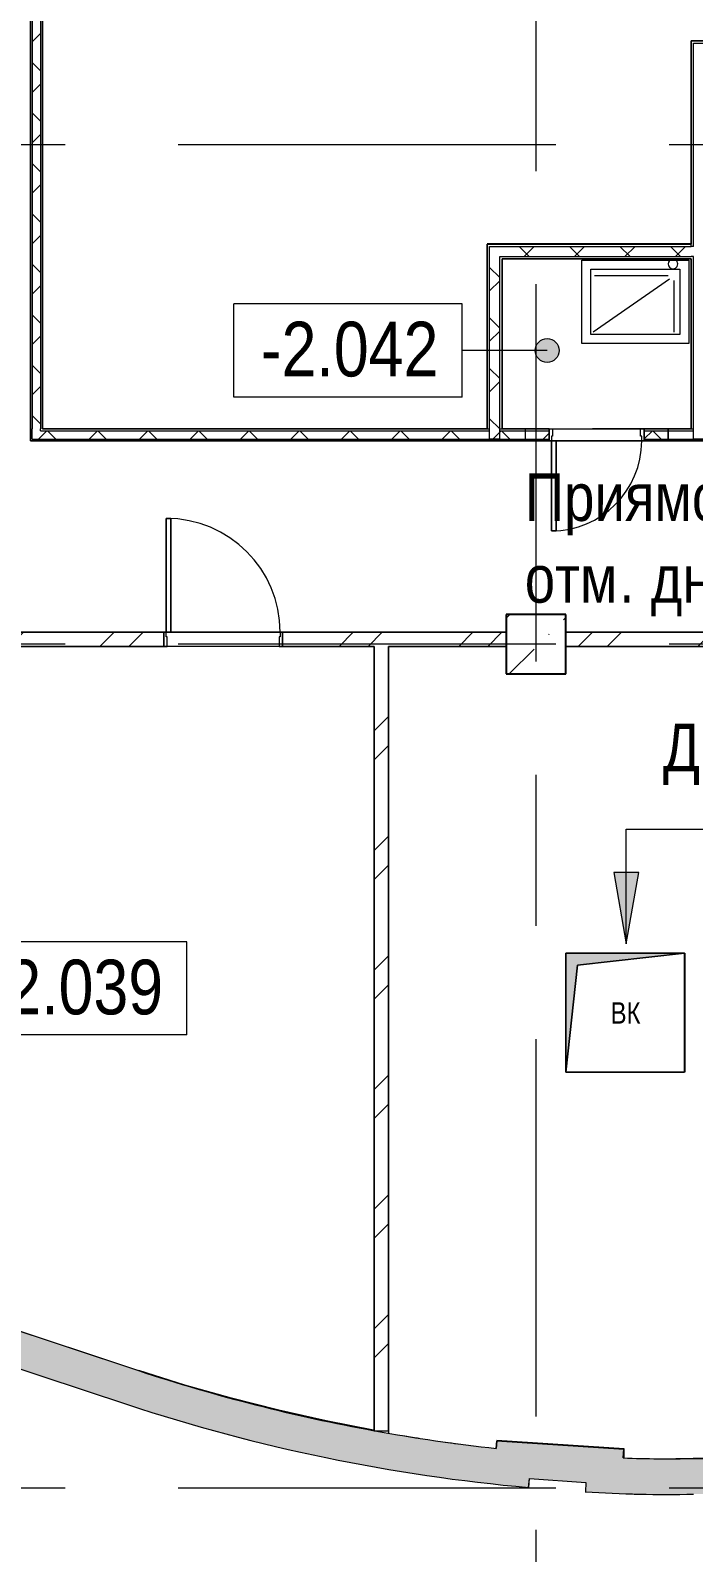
# Model space of a CAD drawing. Header units: millimetres. Extents: x 48966 to 155647, y -43515 to 30475.
# Drawn here: x 73681 to 79257, y -31925 to -19120 of the extents above; entities that cross this region are included whole.
import ezdxf

# ---------------------------------------------------------------- set-up
doc = ezdxf.new("R2010")
doc.units = ezdxf.units.MM
doc.linetypes.add('Осевые', pattern=[6350, 1270, -952.5, 3175, -952.5])
doc.linetypes.add('Штрих', pattern=[1270, 635, -635])
for name, color, linetype, lineweight in [('Двери', 7, 'Continuous', 9), ('Каркас несущий-1', 7, 'Штрих', 9), ('Каркас_Импост', 7, 'Continuous', 9), ('Колонны', 7, 'Continuous', 9), ('Колонны-1', 7, 'Continuous', 25), ('Марки помещений', 7, 'Continuous', 9), ('Невидимые линии', 7, 'Штрих', 9), ('Обобщенные модели', 7, 'Continuous', 9), ('Общие ребра', 7, 'Continuous', 9), ('Оси-2', 7, 'Осевые', 9), ('Панель', 7, 'Continuous', 9), ('Перекрытия', 7, 'Continuous', 9), ('Сантехнические приборы', 7, 'Continuous', 9), ('Стены', 7, 'Continuous', 9), ('Стены-1', 7, 'Continuous', 18), ('Текстовые примечания', 7, 'Continuous', 9), ('Типовые аннотации', 7, 'Continuous', 9), ('Фундамент несущей конструкции', 7, 'Continuous', 9), ('Штриховка разреза-2', 7, 'Continuous', 9), ('Элементы узлов', 7, 'Continuous', 9), ('Элементы узлов-1', 7, 'Continuous', 5)]:
    doc.layers.add(name, color=color, linetype=linetype, lineweight=lineweight)
doc.layers.add('Обобщенные модели-1', color=7, linetype='Continuous', lineweight=9, true_color=0xffbc79)
doc.layers.add('Перекрытия-1', color=7, linetype='Continuous', lineweight=9, true_color=0xffffff)
doc.styles.add('Arial', font='Arial.ttf', dxfattribs={"width": 0.8, "height": 180})
doc.styles.add('Arial Narrow_1', font='Arial Narrow.ttf', dxfattribs={"height": 400})
doc.styles.add('Arial Narrow_2', font='Arial Narrow.ttf', dxfattribs={"height": 460})
pattern_1 = [(45, (0, 0), (-493.914, 493.914), []), (45, (493.9, 0), (-493.914, 493.914), [873.125, -174.625, 6.706, -167.919])]
pattern_2 = [(45, (0, 0), (-212.132, 212.132), []), (135, (0, 0), (-212.132, -212.132), [])]
pattern_3 = [(45, (0, 0), (-502.8943, 502.8943), []), (45, (0, 762), (-502.8943, 502.8943), [])]

# ---------------------------------------------------------------- blocks, each defined once
blk = doc.blocks.new('Фундаментная плита - Фундаментная плита-408415-План -2-го этажа на отм_ -16_650')
at = {"layer": 'Фундамент несущей конструкции'}
for p, q in [((78182, -26883), (79182, -26883)), ((78182, -27883), (78182, -26883)), ((78182, -26883), (79182, -26883)), ((78182, -27883), (78182, -26883)), ((79182, -26883), (79182, -27883)), ((79182, -26883), (79182, -27883)), ((77872, -31377), (77877, -31303)), ((78757, -31433), (78843, -31433))]:
    blk.add_line(p, q, dxfattribs=at)
at = {"layer": 'Фундамент несущей конструкции', "flags": 128}
blk.add_lwpolyline([(77870, -31377), (77871, -31377), (77872, -31377)], dxfattribs=at)
blk = doc.blocks.new('Колона монолитная2 - Колона монолитная-460484-План -2-го этажа на отм_ -16_650')
at = {"layer": 'Колонны'}
h = blk.add_hatch(dxfattribs=at)
h.set_pattern_fill('FP_1', color=256, style=0, pattern_type=2)
h.set_pattern_definition(pattern_1)
h.paths.add_polyline_path([(78182, -24533), (78182, -24033), (77682, -24033), (77682, -24533)], flags=0)
at = {"layer": 'Колонны-1'}
for p, q in [((78182, -24033), (77682, -24033)), ((77682, -24033), (77682, -24533)), ((78182, -24533), (78182, -24033)), ((77682, -24533), (78182, -24533))]:
    blk.add_line(p, q, dxfattribs=at)
blk = doc.blocks.new('Стена монолитная - Стена монолитная-463893-План -2-го этажа на отм_ -16_650')
at = {"layer": 'Штриховка разреза-2'}
h = blk.add_hatch(dxfattribs=at)
h.set_pattern_fill('FP_1', color=256, style=0, pattern_type=2)
h.set_pattern_definition(pattern_1)
h.paths.add_polyline_path([(150600, -31683), (149464, -28563), (149198, -28563), (139688, -2433), (139941, -2341), (136417, 7342), (136164, 7250), (133890, 13496), (133761, 13880), (133620, 14260), (133469, 14636), (133308, 15008), (133136, 15375), (132955, 15737), (132763, 16094), (132561, 16445), (132349, 16791), (132128, 17130), (131898, 17463), (131658, 17790), (131409, 18109), (131152, 18422), (131331, 18601), (131027, 18974), (130714, 19339), (130392, 19695), (130060, 20042), (129718, 20381), (129368, 20710), (129010, 21030), (128643, 21341), (128268, 21641), (127872, 21941), (127495, 22212), (127097, 22482), (126692, 22741), (126280, 22989), (125863, 23226), (125438, 23452), (125009, 23667), (124573, 23871), (124132, 24062), (123687, 24242), (120934, 25332), (120559, 25419), (120508, 25147), (120076, 25222), (119643, 25287), (119208, 25342), (118772, 25387), (118335, 25422), (117898, 25447), (117460, 25462), (117022, 25467), (109837, 25467), (109837, 25717), (100342, 25717), (100342, 25467), (61832, 25467), (61593, 25461), (61356, 25442), (61120, 25411), (60883, 25367), (60654, 25312), (60426, 25244), (60201, 25165), (59981, 25074), (59766, 24971), (59557, 24858), (59354, 24733), (59157, 24598), (58968, 24453), (58787, 24298), (58614, 24134), (58450, 23962), (58296, 23781), (58151, 23592), (58016, 23395), (57891, 23192), (57778, 22983), (57675, 22768), (57584, 22548), (57497, 22297), (57437, 22095), (57381, 21863), (57338, 21629), (57307, 21393), (57288, 21155), (57282, 20917), (57282, 20357), (57032, 20357), (57032, 15267), (57282, 15267), (57282, 13317), (57132, 13317), (57132, 5867), (57032, 5867), (57032, 2617), (57242, 2617), (57242, -43), (57032, -43), (57032, -2533), (57282, -2533), (57282, -21043), (57032, -21043), (57032, -21693), (57038, -21931), (57055, -22169), (57085, -22406), (57126, -22641), (57178, -22873), (57242, -23103), (57317, -23329), (57404, -23551), (57501, -23769), (57608, -23982), (57727, -24189), (57855, -24390), (57993, -24584), (58140, -24772), (58297, -24952), (58462, -25124), (58635, -25287), (58817, -25442), (59005, -25588), (59201, -25724), (59403, -25850), (59612, -25967), (59825, -26073), (59937, -25832), (60094, -25902), (60254, -25966), (60439, -26030), (74496, -30679), (74908, -30809), (75323, -30927), (75742, -31032), (76163, -31126), (76587, -31207), (77013, -31276), (77441, -31333), (77870, -31377), (77877, -31303), (78352, -31335), (78347, -31413), (78661, -31429), (78953, -31435), (79257, -31433), (91782, -31433), (91782, -31683), (108582, -31683), (108582, -31433), (142682, -31433), (142682, -31583), (144482, -31583), (144482, -31683)], flags=0)
h.paths.add_polyline_path([(150172, -31383), (143082, -31383), (143082, -31133), (108282, -31133), (108282, -31383), (92082, -31383), (92082, -31133), (79253, -31133), (78960, -31135), (78666, -31129), (78671, -31055), (77604, -30984), (77598, -31049), (77256, -31007), (76915, -30958), (76572, -30900), (76170, -30821), (75771, -30731), (75374, -30630), (74981, -30518), (74591, -30395), (60511, -25738), (60327, -25672), (60146, -25598), (59969, -25514), (59797, -25423), (59684, -25665), (59492, -25554), (59306, -25433), (59126, -25304), (58953, -25165), (58786, -25019), (58627, -24864), (58476, -24702), (58293, -24483), (58254, -24433), (58122, -24249), (57999, -24059), (57885, -23863), (57782, -23662), (57689, -23456), (57606, -23245), (57534, -23031), (57472, -22813), (57422, -22592), (57382, -22369), (57354, -22145), (57337, -21919), (57332, -21612), (57332, -21343), (57582, -21343), (57582, -2233), (57332, -2233), (57332, -343), (57542, -343), (57542, 2917), (57332, 2917), (57332, 13017), (57582, 13017), (57582, 15567), (57332, 15567), (57332, 20057), (57582, 20057), (57582, 20917), (57588, 21147), (57607, 21377), (57638, 21605), (57681, 21831), (57737, 22054), (57804, 22274), (57883, 22490), (57974, 22702), (58077, 22908), (58190, 23108), (58314, 23302), (58448, 23489), (58592, 23669), (58746, 23840), (58909, 24003), (59080, 24156), (59260, 24301), (59447, 24435), (59641, 24559), (59841, 24672), (60047, 24774), (60259, 24865), (60475, 24945), (60695, 25012), (60918, 25068), (61144, 25111), (61372, 25142), (61602, 25161), (61832, 25167), (100642, 25167), (100642, 25417), (109537, 25417), (109537, 25167), (117027, 25167), (117429, 25163), (117830, 25150), (118231, 25129), (118752, 25089), (118852, 25079), (119297, 25030), (119468, 25010), (119776, 24967), (120083, 24920), (120472, 24852), (123521, 23985), (123942, 23816), (124376, 23630), (124772, 23448), (125179, 23248), (125581, 23038), (125978, 22818), (126369, 22587), (126754, 22347), (127133, 22097), (127505, 21837), (127870, 21568), (128229, 21290), (128580, 21003), (128955, 20679), (129260, 20402), (129589, 20089), (129967, 19707), (130024, 19647), (130334, 19313), (130636, 18972), (130928, 18623), (130720, 18462), (131013, 18079), (131297, 17688), (131570, 17291), (131835, 16887), (132089, 16477), (132333, 16061), (132572, 15629), (132791, 15211), (133005, 14778), (133208, 14341), (133400, 13898), (133581, 13451), (133752, 12999), (135984, 6866), (136237, 6958), (139557, -2162), (139351, -2237), (145045, -17883), (145067, -17883), (145067, -17943), (149042, -28863), (149254, -28863), (150061, -31080)], flags=0)
at = {"layer": 'Стены'}
for p in [(76575, -30900), (76572, -30900)]:
    blk.add_line(p, (76572, -30900), dxfattribs=at)
at = {"layer": 'Стены-1'}
for p, q in [((60417, -26023), (74496, -30679)), ((74591, -30395), (72207, -29606)), ((77604, -30984), (77598, -31049)), ((78671, -31055), (77604, -30984)), ((78666, -31129), (78671, -31055)), ((92082, -31133), (79253, -31133)), ((77870, -31377), (77877, -31303)), ((77877, -31303), (78352, -31335)), ((78352, -31335), (78347, -31413))]:
    blk.add_line(p, q, dxfattribs=at)
for centre, radius, start, end in [((79192, -16483), 14653, 251.6993, 259.6999), ((79192, -16483), 14953, 251.6993, 264.9293), ((79192, -16483), 14653, 259.7134, 263.7562), ((79024, -21293), 9843, 267.9149, 271.3336), ((79024, -21293), 10143, 266.1689, 271.3137)]:
    blk.add_arc(centre, radius, start, end, dxfattribs=at)
blk = doc.blocks.new('Дверь - Однопольная - ДВ2_20х10-6240708-План -2-го этажа на отм_ -16_650')
at = {"layer": 'Двери'}
for p, q in [((-439, 1018), (-479, 1018)), ((-479, 1018), (-479, 60)), ((-439, 60), (-439, 1018)), ((-479, 60), (-439, 60))]:
    blk.add_line(p, q, dxfattribs=at)
blk.add_arc((-479, 60), 958, 360, 90, dxfattribs=at)
at = {"layer": 'Каркас_Импост'}
for p, q in [((-480, 60), (-500, 60)), ((-500, 60), (-500, -60)), ((-480, 20), (-480, 60)), ((-470, 20), (-480, 20)), ((-470, -60), (-470, 20)), ((480, 20), (470, 20)), ((470, 20), (470, -60)), ((500, 60), (480, 60)), ((480, 60), (480, 20)), ((500, -60), (500, 60)), ((-500, -60), (-470, -60)), ((470, -60), (500, -60))]:
    blk.add_line(p, q, dxfattribs=at)
at = {"layer": 'Панель'}
for p, q in [((-479, 1018), (-439, 1018)), ((-479, 60), (-479, 1018)), ((-439, 1018), (-439, 60)), ((-439, 60), (-479, 60))]:
    blk.add_line(p, q, dxfattribs=at)
blk = doc.blocks.new('170_ОтверстиеПрямоугольноеВертикальное - 170_ОтверстиеПрямоугольноеВертикальное-5689100-План -2-го этажа на отм_ -16_650')
at = {"layer": 'Обобщенные модели'}
for p, q in [((-500, -501), (-500, 501)), ((-500, 501), (500, 501)), ((500, 501), (500, -501)), ((500, -501), (-500, -501))]:
    blk.add_line(p, q, dxfattribs=at)
blk = doc.blocks.new('Дверь - Однопольная - ДВ4__21х8-7159411-План -2-го этажа на отм_ -16_650')
at = {"layer": 'Двери'}
for p, q in [((-379, -50), (-339, -50)), ((-379, -808), (-379, -50)), ((-339, -50), (-339, -808)), ((-339, -808), (-379, -808))]:
    blk.add_line(p, q, dxfattribs=at)
blk.add_arc((-379, -50), 758, 270, 0, dxfattribs=at)
at = {"layer": 'Каркас_Импост'}
for p, q in [((-400, 50), (-370, 50)), ((-400, -50), (-400, 50)), ((-370, 50), (-370, -10)), ((370, 50), (400, 50)), ((370, -10), (370, 50)), ((400, 50), (400, -50)), ((-380, -50), (-400, -50)), ((-380, -10), (-380, -50)), ((-370, -10), (-380, -10)), ((380, -10), (370, -10)), ((380, -50), (380, -10)), ((400, -50), (380, -50))]:
    blk.add_line(p, q, dxfattribs=at)
at = {"layer": 'Панель'}
for p, q in [((-339, -50), (-379, -50)), ((-379, -50), (-379, -808)), ((-339, -808), (-339, -50)), ((-379, -808), (-339, -808))]:
    blk.add_line(p, q, dxfattribs=at)
blk = doc.blocks.new('Душевая кабинка-2D - Душевая кабинка 900х700-5616920-План -2-го этажа на отм_ -16_650')
at = {"layer": 'Сантехнические приборы'}
for p, q in [((0, 0), (0, 900)), ((0, 900), (700, 900)), ((700, 900), (700, 0)), ((75, 75), (75, 825)), ((75, 825), (625, 825)), ((605, 776), (171, 776)), ((625, 825), (625, 75)), ((132, 727), (132, 107)), ((161, 739), (605, 95)), ((700, 0), (0, 0)), ((625, 75), (75, 75))]:
    blk.add_line(p, q, dxfattribs=at)
for start, end in [(360, 180), (180, 360)]:
    blk.add_arc((32, 767), 40, start, end, dxfattribs=at)
blk = doc.blocks.new('Фундаментная плита1 - Фундаментная плита-5964020-План -2-го этажа на отм_ -16_650')
at = {"layer": 'Фундамент несущей конструкции'}
for p, q in [((78182, -26883), (79182, -26883)), ((78182, -27883), (78182, -26883)), ((78182, -26883), (79182, -26883)), ((78182, -27883), (78182, -26883)), ((79182, -26883), (79182, -27883)), ((79182, -26883), (79182, -27883)), ((77872, -31377), (77877, -31303)), ((78757, -31433), (78843, -31433))]:
    blk.add_line(p, q, dxfattribs=at)
at = {"layer": 'Фундамент несущей конструкции', "flags": 128}
blk.add_lwpolyline([(77870, -31377), (77871, -31377), (77872, -31377)], dxfattribs=at)
blk = doc.blocks.new('105_Перемычка_Уголок_ ПН - Тип1_Уголок или ПН ГКЛ-7159312-План -2-го этажа на отм_ -16_650')
at = {"layer": 'Невидимые линии'}
for p, q in [((600, 50), (-600, 50)), ((-600, 50), (-600, -50)), ((600, 50), (600, -50)), ((600, -50), (600, 50)), ((-600, -50), (600, -50))]:
    blk.add_line(p, q, dxfattribs=at)
blk = doc.blocks.new('Марка помещения_Р - Марка помещения-4575829-План -2-го этажа на отм_ -16_650')
at = {"layer": 'Марки помещений'}
for p, q in [((-4.79375, -1.95625), (-4.79375, 1.95625)), ((4.79375, 1.95625), (-4.79375, 1.95625)), ((4.79375, -1.95625), (4.79375, 1.95625)), ((4.79375, -1.95625), (-4.79375, -1.95625))]:
    blk.add_line(p, q, dxfattribs=at)

msp = doc.modelspace()

# ---------------------------------------------------------------- hatches: boundary and pattern name
at = {"layer": 'Марки помещений'}
h = msp.add_hatch(color=256, dxfattribs=at)
edge = h.paths.add_edge_path(flags=0)
edge.add_arc((78025.9, -21812.8), 100, 0, 360)
at = {"layer": 'Текстовые примечания'}
msp.add_hatch(color=256, dxfattribs=at).paths.add_polyline_path([(78691.1, -26802.9), (78796.9, -26202.9), (78585.3, -26202.9)], flags=0)
at = {"layer": 'Штриховка разреза-2'}
h = msp.add_hatch(dxfattribs=at)
h.set_pattern_fill('FP_53', color=256, style=0, pattern_type=2)
h.set_pattern_definition(pattern_2)
h.paths.add_polyline_path([(73696.6, -22487.9), (73766.6, -22487.9), (73766.6, 2515.1), (73696.6, 2515.1), (73696.6, -22472.9)], flags=0)
h.paths.add_polyline_path([(73696.6, 2517.1), (73766.6, 2517.1), (73766.6, 2602.1), (73696.6, 2602.1), (73696.6, 2532.1)], flags=0)
h = msp.add_hatch(dxfattribs=at)
h.set_pattern_fill('FP_53', color=256, style=0, pattern_type=2)
h.set_pattern_definition(pattern_2)
h.paths.add_polyline_path([(78661, -21022.3), (79256.6, -21022.3), (79256.6, -20937.3), (77542.1, -20937.3), (77542.1, -21022.3), (77627.1, -21022.3)], flags=0)
h = msp.add_hatch(dxfattribs=at)
h.set_pattern_fill('FP_53', color=256, style=0, pattern_type=2)
h.set_pattern_definition(pattern_2)
h.paths.add_polyline_path([(77542.1, -22557.9), (77627.1, -22557.9), (77627.1, -21022.3), (77542.1, -21022.3), (77542.1, -22487.9)], flags=0)
h = msp.add_hatch(dxfattribs=at)
h.set_pattern_fill('FP_53', color=256, style=0, pattern_type=2)
h.set_pattern_definition(pattern_2)
h.paths.add_polyline_path([(93481.6, -22557.9), (93496.6, -22557.9), (93496.6, -22487.9), (92061.6, -22487.9), (92061.6, -22557.9), (92206.2, -22557.9)], flags=0)
h.paths.add_polyline_path([(91359.6, -22557.9), (91976.6, -22557.9), (91976.6, -22487.9), (87060.3, -22487.9), (87060.3, -22557.9), (90513.1, -22557.9)], flags=0)
h.paths.add_polyline_path([(85433.6, -22557.9), (86033.9, -22557.9), (86033.9, -22487.9), (85092.6, -22487.9), (85092.6, -22557.9)], flags=0)
h.paths.add_polyline_path([(83616.7, -22557.9), (83616.7, -22487.9), (82697.6, -22487.9), (82697.6, -22557.9), (82893.9, -22557.9)], flags=0)
h.paths.add_polyline_path([(85007.6, -22557.9), (85007.6, -22487.9), (84754.7, -22487.9), (84754.7, -22557.9)], flags=0)
h.paths.add_polyline_path([(83701.7, -22557.9), (83954.7, -22557.9), (83954.7, -22487.9), (83701.7, -22487.9)], flags=0)
h.paths.add_polyline_path([(86160.3, -22557.9), (86160.3, -22487.9), (86118.9, -22487.9), (86118.9, -22557.9)], flags=0)
h.paths.add_polyline_path([(81592.6, -22557.9), (81592.6, -22487.9), (79341.6, -22487.9), (79341.6, -22557.9), (80354.2, -22557.9)], flags=0)
h.paths.add_polyline_path([(82492.6, -22557.9), (82612.6, -22557.9), (82612.6, -22487.9), (82492.6, -22487.9)], flags=0)
h.paths.add_polyline_path([(78841.9, -22557.9), (79256.6, -22557.9), (79256.6, -22487.9), (78841.9, -22487.9)], flags=0)
h.paths.add_polyline_path([(77627.1, -22557.9), (78041.9, -22557.9), (78041.9, -22487.9), (77627.1, -22487.9)], flags=0)
h.paths.add_polyline_path([(77542.1, -22557.9), (77542.1, -22487.9), (73696.6, -22487.9), (73696.6, -22557.9), (76967.9, -22557.9)], flags=0)
h = msp.add_hatch(dxfattribs=at)
h.set_pattern_fill('FP_54', color=256, style=0, pattern_type=2)
h.set_pattern_definition(pattern_3)
h.paths.add_polyline_path([(77681.6, -24302.9), (77681.6, -24182.9), (75801.6, -24182.9), (75801.6, -24302.9), (76967.9, -24302.9)], flags=0)
h.paths.add_polyline_path([(74801.6, -24302.9), (74801.6, -24182.9), (72206.6, -24182.9), (72206.6, -24302.9), (73581.6, -24302.9)], flags=0)
h = msp.add_hatch(dxfattribs=at)
h.set_pattern_fill('FP_54', color=256, style=0, pattern_type=2)
h.set_pattern_definition(pattern_3)
h.paths.add_polyline_path([(81731.6, -24302.9), (81731.6, -24182.9), (78181.6, -24182.9), (78181.6, -24302.9), (80354.2, -24302.9)], flags=0)
h = msp.add_hatch(dxfattribs=at)
h.set_pattern_fill('FP_54', color=256, style=0, pattern_type=2)
h.set_pattern_definition(pattern_3)
h.paths.add_polyline_path([(76691.6, -30900.3), (76691.6, -24302.9), (76571.6, -24302.9), (76571.6, -30899.6), (76575, -30900.3)], flags=0)
at = {"layer": 'Элементы узлов-1'}
msp.add_hatch(color=256, dxfattribs=at).paths.add_polyline_path([(78181.6, -27883.9), (78281.7, -26982.9), (79181.6, -26882.9), (78181.6, -26882.9)], flags=0)

# ---------------------------------------------------------------- linework, layer by layer
at = {"layer": 'Марки помещений'}
msp.add_line((78025.9, -21812.8), (77309.9, -21812.8), dxfattribs=at)
msp.add_circle((78025.9, -21812.8), 100, dxfattribs=at)
at = {"layer": 'Обобщенные модели-1'}
for p, q in [((79181.6, -26882.9), (78181.6, -26882.9)), ((78181.6, -26882.9), (78181.6, -27882.9)), ((79181.6, -27882.9), (79181.6, -26882.9))]:
    msp.add_line(p, q, dxfattribs=at)
at = {"layer": 'Общие ребра'}
for p, q in [((73696.6, 2432.3), (73696.6, -22472.9)), ((73766.6, -15917.9), (73766.6, -22472.9)), ((79256.6, -19227.9), (82481.6, -19227.9)), ((79256.6, -19312.9), (79256.6, -19227.9)), ((79256.6, -19332.9), (79256.6, -19312.9)), ((79256.6, -20937.3), (79256.6, -19332.9)), ((77542.1, -20937.3), (79236.6, -20937.3)), ((77542.1, -21022.3), (77542.1, -20937.3)), ((79236.6, -20937.3), (79236.6, -20917.3)), ((79256.6, -20937.3), (79236.6, -20937.3)), ((77542.1, -21042.3), (77542.1, -21022.3)), ((77542.1, -22472.9), (77542.1, -21042.3)), ((77627.1, -21022.3), (79236.6, -21022.3)), ((77627.1, -21042.3), (77627.1, -21022.3)), ((77627.1, -22472.9), (77627.1, -21042.3)), ((79256.6, -21022.3), (79236.6, -21022.3)), ((79256.6, -22472.9), (79256.6, -21022.3)), ((73696.6, -22487.9), (73696.6, -22472.9)), ((73696.6, -22557.9), (73696.6, -22487.9)), ((73766.6, -22487.9), (73766.6, -22472.9)), ((73766.6, -22487.9), (77542.1, -22487.9)), ((77522.1, -22472.9), (77542.1, -22472.9)), ((77542.1, -22487.9), (77542.1, -22472.9)), ((77542.1, -22557.9), (77542.1, -22487.9)), ((77627.1, -22472.9), (77647.1, -22472.9)), ((77627.1, -22487.9), (77627.1, -22472.9)), ((77627.1, -22487.9), (78041.9, -22487.9)), ((77627.1, -22557.9), (77627.1, -22487.9)), ((78041.9, -22472.9), (77654.1, -22472.9)), ((79236.6, -22472.9), (78841.9, -22472.9)), ((78841.9, -22487.9), (79256.6, -22487.9)), ((79236.6, -22472.9), (79256.6, -22472.9)), ((79256.6, -22487.9), (79256.6, -22472.9)), ((79256.6, -22557.9), (79256.6, -22487.9)), ((73681.6, -22572.9), (78041.9, -22572.9)), ((73696.6, -22557.9), (77542.1, -22557.9)), ((77542.1, -22557.9), (77627.1, -22557.9)), ((77627.1, -22557.9), (77542.1, -22557.9)), ((77627.1, -22557.9), (78041.9, -22557.9)), ((78841.9, -22557.9), (79256.6, -22557.9)), ((78841.9, -22572.9), (81592.6, -22572.9)), ((79256.6, -22557.9), (79341.6, -22557.9)), ((79341.6, -22557.9), (79256.6, -22557.9)), ((74801.6, -24182.9), (72208.6, -24182.9)), ((77681.6, -24182.9), (75801.6, -24182.9)), ((72206.6, -24302.9), (74801.6, -24302.9)), ((75801.6, -24302.9), (76566.6, -24302.9))]:
    msp.add_line(p, q, dxfattribs=at)
at = {"layer": 'Оси-2'}
for p, q in [((77931.6, 25417.1), (77931.6, -41737.8)), ((150171.6, -20082.9), (50565.6, -20082.9)), ((150171.6, -24282.9), (50565.6, -24282.9)), ((150171.6, -31382.9), (50565.6, -31382.9))]:
    msp.add_line(p, q, dxfattribs=at)
at = {"layer": 'Перекрытия'}
for p, q in [((73681.6, -22572.9), (73681.6, 2367.1)), ((79236.6, -21042.3), (77647.1, -21042.3)), ((77647.1, -21042.3), (77647.1, -22472.9)), ((79236.6, -22472.9), (79236.6, -21042.3)), ((77647.1, -22472.9), (78041.9, -22472.9)), ((78041.9, -22472.9), (78041.9, -22572.9)), ((78841.9, -22572.9), (78841.9, -22472.9)), ((78841.9, -22472.9), (79236.6, -22472.9)), ((81592.6, -22572.9), (73681.6, -22572.9)), ((78041.9, -22572.9), (78841.9, -22572.9)), ((77681.6, -24182.9), (77681.6, -24032.9)), ((77681.6, -24032.9), (78181.6, -24032.9)), ((78181.6, -24032.9), (78181.6, -24182.9)), ((72206.6, -24182.9), (77681.6, -24182.9)), ((75801.6, -24182.9), (74801.6, -24182.9)), ((74801.6, -24182.9), (74801.6, -24302.9)), ((75801.6, -24302.9), (75801.6, -24182.9)), ((78181.6, -24182.9), (81731.6, -24182.9)), ((74801.6, -24302.9), (72206.6, -24302.9)), ((76571.6, -24302.9), (75801.6, -24302.9)), ((76571.6, -30899.6), (76571.6, -24302.9)), ((76691.6, -24302.9), (76691.6, -30920)), ((77681.6, -24302.9), (76691.6, -24302.9)), ((77681.6, -24532.9), (77681.6, -24302.9)), ((81731.6, -24302.9), (78181.6, -24302.9)), ((78181.6, -24302.9), (78181.6, -24532.9)), ((78181.6, -24532.9), (77681.6, -24532.9)), ((78181.6, -27882.9), (78181.6, -26882.9)), ((78181.6, -26882.9), (79181.6, -26882.9)), ((79181.6, -26882.9), (79181.6, -27882.9)), ((72206.6, -29606.2), (74590.6, -30394.7)), ((77598, -31048.9), (77602.3, -30983.9)), ((77602.3, -30983.9), (78671.1, -31055.2)), ((78671.1, -31055.2), (78671.1, -31129.1)), ((79253.4, -31132.9), (88581.6, -31132.9))]:
    msp.add_line(p, q, dxfattribs=at)
for centre, radius, start, end in [((79191.6, -16482.9), 14652.9, 251.69933, 259.69988), ((79191.6, -16482.9), 14652.9, 260.70719, 261.20296), ((79191.6, -16482.9), 14652.9, 262.06231, 262.48044), ((79024.3, -21292.7), 9842.8, 269.6386, 271.33358)]:
    msp.add_arc(centre, radius, start, end, dxfattribs=at)
at = {"layer": 'Перекрытия-1'}
for p, q in [((73781.6, -15932.9), (73781.6, -22472.9)), ((79236.6, -20917.3), (79236.6, -19207.9)), ((79236.6, -19207.9), (82481.6, -19207.9)), ((77522.1, -22472.9), (77522.1, -20917.3)), ((77522.1, -20917.3), (79236.6, -20917.3)), ((73781.6, -22472.9), (77522.1, -22472.9))]:
    msp.add_line(p, q, dxfattribs=at)
at = {"layer": 'Стены'}
for p, q in [((78041.9, -22472.9), (78841.9, -22472.9)), ((78041.9, -22572.9), (78041.9, -22472.9)), ((78841.9, -22472.9), (78841.9, -22572.9)), ((78841.9, -22572.9), (78041.9, -22572.9)), ((74801.6, -24302.9), (74801.6, -24182.9)), ((75801.6, -24182.9), (75801.6, -24302.9)), ((75801.6, -24302.9), (74801.6, -24302.9)), ((76571.6, -30899.6), (76571.6, -30900.3)), ((76571.6, -30900.3), (76575, -30900.3))]:
    msp.add_line(p, q, dxfattribs=at)
at = {"layer": 'Стены-1'}
for p, q in [((73681.6, 2617.1), (73681.6, -22472.9)), ((73781.6, -22472.9), (73781.6, -15932.9)), ((82481.6, -19207.9), (79236.6, -19207.9)), ((79236.6, -19207.9), (79236.6, -19227.9)), ((79236.6, -19227.9), (79236.6, -19332.9)), ((79236.6, -19332.9), (79236.6, -20917.3)), ((79234.6, -20915.3), (77522.1, -20915.3)), ((79236.6, -20917.3), (77522.1, -20917.3)), ((77522.1, -20917.3), (77522.1, -20937.3)), ((77522.1, -20917.3), (79236.6, -20917.3)), ((77522.1, -20937.3), (77522.1, -21042.3)), ((79236.6, -20917.3), (79236.6, -20915.3)), ((77522.1, -21042.3), (77522.1, -22472.9)), ((77647.1, -21042.3), (79236.6, -21042.3)), ((77647.1, -22472.9), (77647.1, -21042.3)), ((79236.6, -21042.3), (79236.6, -22472.9)), ((73681.6, -22472.9), (73681.6, -22557.9)), ((77522.1, -22472.9), (73781.6, -22472.9)), ((77654.1, -22472.9), (77647.1, -22472.9)), ((78041.9, -22572.9), (78041.9, -22472.9)), ((78841.9, -22472.9), (78841.9, -22572.9)), ((73681.6, -22557.9), (73681.6, -22572.9)), ((78181.6, -24032.9), (78181.6, -24182.9)), ((78183.6, -24177.9), (78183.6, -24032.9)), ((74801.6, -24302.9), (74801.6, -24182.9)), ((75801.6, -24182.9), (75801.6, -24302.9)), ((77681.6, -24302.9), (77681.6, -24182.9)), ((81731.6, -24182.9), (78181.6, -24182.9)), ((78181.6, -24182.9), (78181.6, -24302.9)), ((78181.6, -24182.9), (78183.6, -24182.9)), ((76566.6, -24302.9), (76571.6, -24302.9)), ((76571.6, -24302.9), (76571.6, -30899.6)), ((76691.6, -24302.9), (77681.6, -24302.9)), ((76691.6, -30900.3), (76691.6, -24302.9)), ((78181.6, -24302.9), (81731.6, -24302.9)), ((78181.6, -24307.9), (78181.6, -24532.9)), ((78183.6, -24534.9), (78183.6, -24307.9)), ((78181.6, -24534.9), (78183.6, -24534.9)), ((76571.6, -30899.6), (76571.6, -30897.6)), ((76575, -30900.3), (76691.6, -30900.3)), ((77603.7, -30984), (78671.1, -31055.2)), ((78673.3, -31053.3), (77603.9, -30982)), ((78673.1, -31055.3), (78673.3, -31053.3))]:
    msp.add_line(p, q, dxfattribs=at)
at = {"layer": 'Стены-1', "flags": 128}
msp.add_lwpolyline([(76566.6, -30896.7), (76166.2, -30818), (75768.2, -30728.2), (75372.8, -30627.3), (74980.4, -30515.5), (74591.2, -30392.8)], dxfattribs=at)
at = {"layer": 'Стены-1'}
msp.add_arc((79191.6, -16482.9), 14652.9, 251.69933, 259.69988, dxfattribs=at)
at = {"layer": 'Текстовые примечания'}
for p, q in [((78691.1, -25840.3), (78867.9, -25840.3)), ((78691.1, -26802.9), (78691.1, -25840.3)), ((78867.9, -25840.3), (79886.6, -25840.3)), ((78796.9, -26202.9), (78585.3, -26202.9)), ((78585.3, -26202.9), (78691.1, -26802.9)), ((78691.1, -26802.9), (78796.9, -26202.9))]:
    msp.add_line(p, q, dxfattribs=at)
at = {"layer": 'Элементы узлов'}
for p, q in [((79181.6, -26882.9), (78181.6, -26882.9)), ((78181.6, -26882.9), (78181.6, -27883.9)), ((79181.6, -26882.9), (78281.7, -26982.9)), ((78281.7, -26982.9), (79181.6, -26882.9)), ((79181.6, -27883.9), (79181.6, -26882.9)), ((78281.7, -26982.9), (78181.6, -27883.9)), ((78181.6, -27883.9), (78281.7, -26982.9)), ((78181.6, -27883.9), (79181.6, -27883.9))]:
    msp.add_line(p, q, dxfattribs=at)

# ---------------------------------------------------------------- block references
at = {"layer": 'Двери'}
for name, p in [('Дверь - Однопольная - ДВ4__21х8-7159411-План -2-го этажа на отм_ -16_650', (78441.9, -22522.9)), ('Дверь - Однопольная - ДВ2_20х10-6240708-План -2-го этажа на отм_ -16_650', (75301.6, -24242.9))]:
    msp.add_blockref(name, p, dxfattribs=at)
at = {"layer": 'Каркас несущий-1'}
msp.add_blockref('105_Перемычка_Уголок_ ПН - Тип1_Уголок или ПН ГКЛ-7159312-План -2-го этажа на отм_ -16_650', (78441.9, -22522.9), dxfattribs=at)
at = {"layer": 'Колонны'}
msp.add_blockref('Колона монолитная2 - Колона монолитная-460484-План -2-го этажа на отм_ -16_650', (0, 0), dxfattribs=at)
at = {"layer": 'Марки помещений', "xscale": 199.9999999999999, "yscale": 199.9999999999999, "zscale": 199.9999999999999}
for p in [(76351.2, -21812.8), (74036.6, -27179.4)]:
    msp.add_blockref('Марка помещения_Р - Марка помещения-4575829-План -2-го этажа на отм_ -16_650', p, dxfattribs=at)
at = {"layer": 'Сантехнические приборы', "rotation": 269.9999999999995}
msp.add_blockref('Душевая кабинка-2D - Душевая кабинка 900х700-5616920-План -2-го этажа на отм_ -16_650', (78316.6, -21052.9), dxfattribs=at)
at = {"layer": 'Стены'}
msp.add_blockref('Стена монолитная - Стена монолитная-463893-План -2-го этажа на отм_ -16_650', (0, 0), dxfattribs=at)
at = {"layer": 'Фундамент несущей конструкции'}
for name in ['Фундаментная плита - Фундаментная плита-408415-План -2-го этажа на отм_ -16_650', 'Фундаментная плита1 - Фундаментная плита-5964020-План -2-го этажа на отм_ -16_650']:
    msp.add_blockref(name, (0, 0), dxfattribs=at)
at = {"layer": 'Элементы узлов'}
msp.add_blockref('170_ОтверстиеПрямоугольноеВертикальное - 170_ОтверстиеПрямоугольноеВертикальное-5689100-План -2-го этажа на отм_ -16_650', (78681.6, -27383.4), dxfattribs=at)

# ---------------------------------------------------------------- texts
at = {"layer": 'Марки помещений', "char_height": 460, "width": 1795.78, "attachment_point": 1, "style": 'Arial Narrow_2'}
for s, insert in [('-2.042', (75617.3, -21570.9)), ('-2.039', (73302.7, -26937.5))]:
    msp.add_mtext(s, dxfattribs=dict(at, insert=insert))
at = {"layer": 'Текстовые примечания', "char_height": 400, "attachment_point": 1, "style": 'Arial Narrow_1'}
for s, insert, width in [('Приямок', (77837.8, -22846.3), 2292.826), ('отм', (77837.8, -23534.3), 962.025), ('дна', (78896.1, -23534.3), 962.025), ('. ', (78631.6, -23534.3), 320.675), ('Дренажный', (79000.2, -24952.4), 3078.48)]:
    msp.add_mtext(s, dxfattribs=dict(at, insert=insert, width=width))
at = {"layer": 'Типовые аннотации', "insert": (78559.4, -27295.4), "char_height": 180, "width": 307.848, "attachment_point": 1, "style": 'Arial'}
msp.add_mtext('ВК', dxfattribs=at)

doc.saveas('drawing.dxf')
